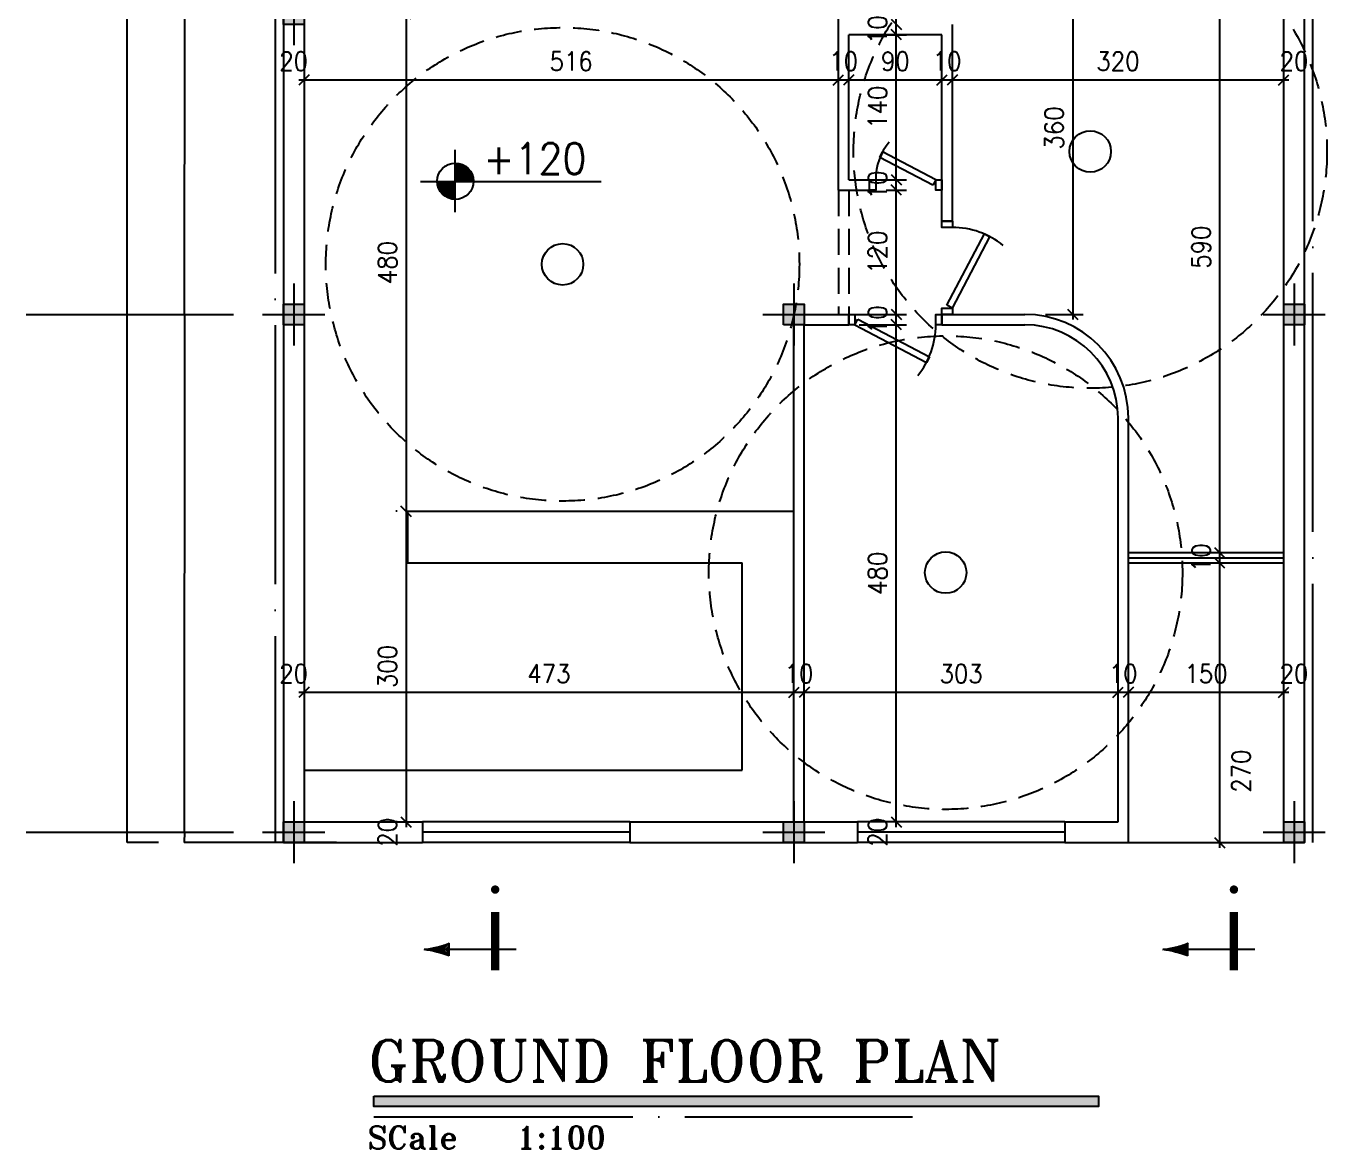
# Model space of a CAD drawing. Header units: millimetres. Extents: x 0 to 12169, y 6 to 10142.
# Drawn here: x 2291 to 3547, y 3575 to 4659 of the extents above; entities that cross this region are included whole.
import ezdxf

# ---------------------------------------------------------------- set-up
doc = ezdxf.new("R2010")
doc.units = ezdxf.units.MM
doc.header["$LTSCALE"] = 50
doc.header["$MEASUREMENT"] = 0
doc.linetypes.add('AXIS', pattern=[6, 5, -0.5, 0, -0.5])
doc.linetypes.add('DASHED', pattern=[0.75, 0.5, -0.25])
for name, color, linetype in [('1', 8, 'AXIS'), ('10', 10, 'Continuous'), ('2', 4, 'Continuous'), ('3', 3, 'Continuous'), ('4', 136, 'Continuous'), ('5', 5, 'Continuous'), ('DIM', 8, 'Continuous'), ('DOR', 3, 'Continuous'), ('ETC', 2, 'Continuous'), ('HACH', 140, 'Continuous'), ('TXT', 2, 'Continuous'), ('TXT-1', 2, 'Continuous')]:
    doc.layers.add(name, color=color, linetype=linetype)
doc.styles.add('ROMANS', font='ROMANS.shx', dxfattribs={"width": 0.9})
doc.styles.add('ROMANT', font='romant', dxfattribs={"height": 20})
doc.styles.get("Standard").update_dxf_attribs({"font": 'arial.ttf'})
doc.dimstyles.new('dim1.100', dxfattribs={"dimscale": 100, "dimtxt": 0.18, "dimasz": 0.1, "dimexe": 0.1, "dimexo": 0.1, "dimgap": 0.09, "dimtad": 1, "dimzin": 12, "dimdsep": 46, "dimtxsty": 'ROMANS', "dimblk1": 'OBLIQUE', "dimblk2": 'OBLIQUE', "dimsah": 1, "dimcen": 0.1, "dimdle": 0.05, "dimclrd": 256, "dimclre": 12, "dimclrt": 4, "dimadec": 0, "dimazin": 0, "dimtfac": 1, "dimtix": 1, "dimtofl": 0, "dimtmove": 0, "dimatfit": 0, "dimldrblk": 'OBLIQUE', "dimfxl": 1, "dimtolj": 1, "dimtzin": 0, "dimarcsym": 0})
doc.dimstyles.get("Standard").update_dxf_attribs({"dimtxt": 0.18, "dimasz": 0.18, "dimexe": 0.18, "dimexo": 0.0625, "dimgap": 0.09, "dimtad": 0, "dimtih": 1, "dimtoh": 1, "dimdec": 4, "dimzin": 0, "dimdsep": 46, "dimtxsty": 'Standard', "dimcen": 0.09, "dimadec": 0, "dimazin": 0, "dimtfac": 1, "dimtdec": 4, "dimtofl": 0, "dimtmove": 0, "dimatfit": 3, "dimfxl": 1, "dimtolj": 1, "dimtzin": 0, "dimarcsym": 0})

# ---------------------------------------------------------------- blocks, each defined once
blk = doc.blocks.new('*D230')
at = {"layer": 'DEFPOINTS', "color": 0, "transparency": 16777216}
for p in [(2432.4, 4670.9), (2432.4, 4380.9), (2444, 4380.9)]:
    blk.add_point(p, dxfattribs=at)
at = {"layer": 'DIM', "color": 0, "lineweight": -2, "transparency": 16777216}
for p, q in [((2432.5, 4670.9), (2444.2, 4670.9)), ((2444, 4670.7), (2444, 4526.1)), ((2444, 4381.1), (2444, 4525.7)), ((2432.5, 4380.9), (2444.2, 4380.9))]:
    blk.add_line(p, q, dxfattribs=at)
at = {"layer": 'DIM', "color": 0, "transparency": 16777216}
for points in [[(2444, 4670.7), (2444, 4670.7), (2444, 4670.9)], [(2444, 4381.1), (2444, 4381.1), (2444, 4380.9)]]:
    blk.add_solid(points, dxfattribs=at)
at = {"layer": 'DIM', "color": 0, "transparency": 16777216, "insert": (2444, 4525.9), "char_height": 0.18, "attachment_point": 5}
blk.add_mtext('\\A1;290.0000', dxfattribs=at)
blk = doc.blocks.new('*D231')
at = {"layer": 'DEFPOINTS', "color": 0, "transparency": 16777216}
for p in [(2388.8, 5870.9), (2419, 5870.9), (2419, 3870.9)]:
    blk.add_point(p, dxfattribs=at)
at = {"layer": 'DIM', "color": 0, "lineweight": -2, "transparency": 16777216}
for p, q in [((2419, 5870.9), (2388.6, 5870.9)), ((2388.8, 5870.7), (2388.8, 4988.9)), ((2388.8, 3871.1), (2388.8, 4988.6)), ((2419, 3870.9), (2388.6, 3870.9))]:
    blk.add_line(p, q, dxfattribs=at)
at = {"layer": 'DIM', "color": 0, "transparency": 16777216}
for points in [[(2388.7, 5870.7), (2388.8, 5870.7), (2388.8, 5870.9)], [(2388.7, 3871.1), (2388.8, 3871.1), (2388.8, 3870.9)]]:
    blk.add_solid(points, dxfattribs=at)
at = {"layer": 'DIM', "color": 0, "transparency": 16777216, "insert": (2388.8, 4988.8), "char_height": 0.18, "attachment_point": 5}
blk.add_mtext('\\A1;2000.0000', dxfattribs=at)
blk = doc.blocks.new('st')
at = {"layer": '2'}
h = blk.add_hatch(color=256, dxfattribs=at)
h.paths.add_polyline_path([(0, 10), (0, 0), (10, 0), (10, 10)])
h.paths.add_polyline_path([(-10, 10), (-10, 0), (0, 0), (0, 10)])
h.paths.add_polyline_path([(-10, 0), (-10, -10), (0, -10), (0, 0)])
h.paths.add_polyline_path([(0, 0), (0, -10), (10, -10), (10, 0)])
at = {"layer": '10'}
for p, q in [((0, 30), (0, -30)), ((-30, 0), (30, 0))]:
    blk.add_line(p, q, dxfattribs=at)
at = {"layer": '4'}
blk.add_lwpolyline([(-10, -10), (-10, 10), (10, 10), (10, -10)], close=True, dxfattribs=at)
blk = doc.blocks.new('*D232')
at = {"layer": 'DEFPOINTS', "color": 0, "transparency": 16777216}
for p in [(2432.4, 3880.9), (2444, 3870.9), (2590.8, 3870.9)]:
    blk.add_point(p, dxfattribs=at)
at = {"layer": 'DIM', "color": 0, "lineweight": -2, "transparency": 16777216}
for p, q in [((2432.5, 3880.9), (2444.2, 3880.9)), ((2590.7, 3870.9), (2443.8, 3870.9)), ((2444, 3880.7), (2444, 3876.1)), ((2444, 3871.1), (2444, 3875.7))]:
    blk.add_line(p, q, dxfattribs=at)
at = {"layer": 'DIM', "color": 0, "transparency": 16777216}
for points in [[(2444, 3880.7), (2444, 3880.7), (2444, 3880.9)], [(2444, 3871.1), (2444, 3871.1), (2444, 3870.9)]]:
    blk.add_solid(points, dxfattribs=at)
at = {"layer": 'DIM', "color": 0, "transparency": 16777216, "insert": (2444, 3875.9), "char_height": 0.18, "attachment_point": 5}
blk.add_mtext('\\A1;10.0000', dxfattribs=at)
blk = doc.blocks.new('*D233')
at = {"layer": 'DEFPOINTS', "color": 0, "transparency": 16777216}
for p in [(2432.4, 4380.9), (2432.4, 3880.9), (2444, 3880.9)]:
    blk.add_point(p, dxfattribs=at)
at = {"layer": 'DIM', "color": 0, "lineweight": -2, "transparency": 16777216}
for p, q in [((2432.5, 4380.9), (2444.2, 4380.9)), ((2444, 4380.7), (2444, 4131.1)), ((2444, 3881.1), (2444, 4130.7)), ((2432.5, 3880.9), (2444.2, 3880.9))]:
    blk.add_line(p, q, dxfattribs=at)
at = {"layer": 'DIM', "color": 0, "transparency": 16777216}
for points in [[(2444, 4380.7), (2444, 4380.7), (2444, 4380.9)], [(2444, 3881.1), (2444, 3881.1), (2444, 3880.9)]]:
    blk.add_solid(points, dxfattribs=at)
at = {"layer": 'DIM', "color": 0, "transparency": 16777216, "insert": (2444, 4130.9), "char_height": 0.18, "attachment_point": 5}
blk.add_mtext('\\A1;500.0000', dxfattribs=at)
blk = doc.blocks.new('D90')
at = {"layer": 'DOR'}
for p, q in [((-77.8, 41), (-75, 46.3)), ((-8.8, 4.7), (-77.8, 41)), ((-6, 10), (-75, 46.3)), ((-6, 10), (-8.8, 4.7))]:
    blk.add_line(p, q, dxfattribs=at)
for points in [[(-90, 10), (-84, 10), (-84, 0), (-90, 0)], [(-6, 10), (0, 10), (0, 0), (-6, 0)]]:
    blk.add_lwpolyline(points, close=True, dxfattribs=at)
at = {"layer": 'DOR', "color": 44}
blk.add_arc((-6, 10), 78, 141.0374, 180, dxfattribs=at)
blk = doc.blocks.new('D70')
at = {"layer": 'DOR'}
for p, q in [((-59.9, 31.5), (-57.3, 37)), ((-8.8, 4.7), (-59.9, 31.5)), ((-6, 10), (-57.3, 37)), ((-6, 10), (-8.8, 4.7))]:
    blk.add_line(p, q, dxfattribs=at)
for points in [[(-70, 10), (-64, 10), (-64, 0), (-70, 0)], [(-6, 10), (0, 10), (0, 0), (-6, 0)]]:
    blk.add_lwpolyline(points, close=True, dxfattribs=at)
blk.add_arc((-6, 10), 58, 141.0374, 180, dxfattribs=at)
blk = doc.blocks.new('_OBLIQUE')
at = {"color": 0, "linetype": 'ByBlock'}
blk.add_line((-0.5, -0.5), (0.5, 0.5), dxfattribs=at)
blk = doc.blocks.new('*D115')
at = {"layer": 'DEFPOINTS', "color": 0, "transparency": 16777216}
for p in [(3301.8, 4740.9), (3265.5, 4380.9), (3301.8, 4380.9)]:
    blk.add_point(p, dxfattribs=at)
at = {"layer": 'DIM', "lineweight": -2, "transparency": 16777216}
blk.add_line((3301.8, 4745.9), (3301.8, 4375.9), dxfattribs=at)
at = {"layer": 'DIM', "color": 12, "lineweight": -2, "transparency": 16777216}
blk.add_line((3275.5, 4380.9), (3311.8, 4380.9), dxfattribs=at)
at = {"layer": 'DIM', "lineweight": -2, "transparency": 16777216, "xscale": 10, "yscale": 10, "zscale": 10}
for p, rotation in [((3301.8, 4740.9), 90), ((3301.8, 4380.9), 270)]:
    blk.add_blockref('_OBLIQUE', p, dxfattribs=dict(at, rotation=rotation))
at = {"layer": 'DIM', "color": 4, "transparency": 16777216, "insert": (3283.8, 4560.9), "char_height": 18, "attachment_point": 5, "rotation": 90, "style": 'ROMANS'}
blk.add_mtext('\\A1;360', dxfattribs=at)
blk = doc.blocks.new('*D116')
at = {"layer": 'DEFPOINTS', "color": 0, "transparency": 16777216}
for p in [(3443.8, 4140.9), (3443.8, 4140.9), (3443.8, 3870.9)]:
    blk.add_point(p, dxfattribs=at)
at = {"layer": 'DIM', "lineweight": -2, "transparency": 16777216}
blk.add_line((3443.8, 3865.9), (3443.8, 4145.9), dxfattribs=at)
at = {"layer": 'DIM', "lineweight": -2, "transparency": 16777216, "xscale": 10, "yscale": 10, "zscale": 10}
for p, rotation in [((3443.8, 4140.9), 90), ((3443.8, 3870.9), 270)]:
    blk.add_blockref('_OBLIQUE', p, dxfattribs=dict(at, rotation=rotation))
at = {"layer": 'DIM', "color": 4, "transparency": 16777216, "insert": (3464.5, 3939.9), "char_height": 18, "attachment_point": 5, "rotation": 90, "style": 'ROMANS'}
blk.add_mtext('\\A1;270', dxfattribs=at)
blk = doc.blocks.new('*D117')
at = {"layer": 'DEFPOINTS', "color": 0, "transparency": 16777216}
for p in [(3443.8, 4150.9), (3443.8, 4150.9), (3443.8, 4140.9)]:
    blk.add_point(p, dxfattribs=at)
at = {"layer": 'DIM', "color": 4, "transparency": 16777216, "insert": (3425.8, 4145.9), "char_height": 18, "attachment_point": 5, "rotation": 90, "style": 'ROMANS'}
blk.add_mtext('\\A1;10', dxfattribs=at)
blk = doc.blocks.new('*D118')
at = {"layer": 'DEFPOINTS', "color": 0, "transparency": 16777216}
for p in [(3443.8, 4740.9), (3443.8, 4740.9), (3443.8, 4150.9)]:
    blk.add_point(p, dxfattribs=at)
at = {"layer": 'DIM', "lineweight": -2, "transparency": 16777216}
blk.add_line((3443.8, 4145.9), (3443.8, 4745.9), dxfattribs=at)
at = {"layer": 'DIM', "lineweight": -2, "transparency": 16777216, "xscale": 10, "yscale": 10, "zscale": 10}
for p, rotation in [((3443.8, 4740.9), 90), ((3443.8, 4150.9), 270)]:
    blk.add_blockref('_OBLIQUE', p, dxfattribs=dict(at, rotation=rotation))
at = {"layer": 'DIM', "color": 4, "transparency": 16777216, "insert": (3425.8, 4445.9), "char_height": 18, "attachment_point": 5, "rotation": 90, "style": 'ROMANS'}
blk.add_mtext('\\A1;590', dxfattribs=at)
blk = doc.blocks.new('*D126')
at = {"layer": 'DEFPOINTS', "color": 0, "transparency": 16777216}
for p in [(2539.5, 4016), (2559.5, 4016), (2559.5, 4016)]:
    blk.add_point(p, dxfattribs=at)
at = {"layer": 'DIM', "color": 4, "transparency": 16777216, "insert": (2549.5, 4034), "char_height": 18, "attachment_point": 5, "style": 'ROMANS'}
blk.add_mtext('\\A1;20', dxfattribs=at)
blk = doc.blocks.new('*D127')
at = {"layer": 'DEFPOINTS', "color": 0, "transparency": 16777216}
for p in [(2559.5, 4016), (3032.5, 4016), (3032.5, 4016)]:
    blk.add_point(p, dxfattribs=at)
at = {"layer": 'DIM', "lineweight": -2, "transparency": 16777216}
blk.add_line((2554.5, 4016), (3037.5, 4016), dxfattribs=at)
at = {"layer": 'DIM', "lineweight": -2, "transparency": 16777216, "xscale": 10, "yscale": 10, "zscale": 10, "rotation": 180}
blk.add_blockref('_OBLIQUE', (2559.5, 4016), dxfattribs=at)
at = {"layer": 'DIM', "lineweight": -2, "transparency": 16777216, "xscale": 10, "yscale": 10, "zscale": 10}
blk.add_blockref('_OBLIQUE', (3032.5, 4016), dxfattribs=at)
at = {"layer": 'DIM', "color": 4, "transparency": 16777216, "insert": (2796, 4034), "char_height": 18, "attachment_point": 5, "style": 'ROMANS'}
blk.add_mtext('\\A1;473', dxfattribs=at)
blk = doc.blocks.new('*D128')
at = {"layer": 'DEFPOINTS', "color": 0, "transparency": 16777216}
for p in [(3032.5, 4016), (3042.5, 4016), (3042.5, 4016)]:
    blk.add_point(p, dxfattribs=at)
at = {"layer": 'DIM', "color": 4, "transparency": 16777216, "insert": (3037.5, 4034), "char_height": 18, "attachment_point": 5, "style": 'ROMANS'}
blk.add_mtext('\\A1;10', dxfattribs=at)
blk = doc.blocks.new('*D129')
at = {"layer": 'DEFPOINTS', "color": 0, "transparency": 16777216}
for p in [(3042.5, 4016), (3345.5, 4016), (3345.5, 4016)]:
    blk.add_point(p, dxfattribs=at)
at = {"layer": 'DIM', "lineweight": -2, "transparency": 16777216}
blk.add_line((3037.5, 4016), (3350.5, 4016), dxfattribs=at)
at = {"layer": 'DIM', "lineweight": -2, "transparency": 16777216, "xscale": 10, "yscale": 10, "zscale": 10, "rotation": 180}
blk.add_blockref('_OBLIQUE', (3042.5, 4016), dxfattribs=at)
at = {"layer": 'DIM', "lineweight": -2, "transparency": 16777216, "xscale": 10, "yscale": 10, "zscale": 10}
blk.add_blockref('_OBLIQUE', (3345.5, 4016), dxfattribs=at)
at = {"layer": 'DIM', "color": 4, "transparency": 16777216, "insert": (3194, 4034), "char_height": 18, "attachment_point": 5, "style": 'ROMANS'}
blk.add_mtext('\\A1;303', dxfattribs=at)
blk = doc.blocks.new('*D130')
at = {"layer": 'DEFPOINTS', "color": 0, "transparency": 16777216}
for p in [(3345.5, 4016), (3355.5, 4016), (3355.5, 4016)]:
    blk.add_point(p, dxfattribs=at)
at = {"layer": 'DIM', "color": 4, "transparency": 16777216, "insert": (3350.5, 4034), "char_height": 18, "attachment_point": 5, "style": 'ROMANS'}
blk.add_mtext('\\A1;10', dxfattribs=at)
blk = doc.blocks.new('*D131')
at = {"layer": 'DEFPOINTS', "color": 0, "transparency": 16777216}
for p in [(3355.5, 4016), (3505.5, 4016), (3505.5, 4016)]:
    blk.add_point(p, dxfattribs=at)
at = {"layer": 'DIM', "lineweight": -2, "transparency": 16777216}
blk.add_line((3350.5, 4016), (3510.5, 4016), dxfattribs=at)
at = {"layer": 'DIM', "lineweight": -2, "transparency": 16777216, "xscale": 10, "yscale": 10, "zscale": 10, "rotation": 180}
blk.add_blockref('_OBLIQUE', (3355.5, 4016), dxfattribs=at)
at = {"layer": 'DIM', "lineweight": -2, "transparency": 16777216, "xscale": 10, "yscale": 10, "zscale": 10}
blk.add_blockref('_OBLIQUE', (3505.5, 4016), dxfattribs=at)
at = {"layer": 'DIM', "color": 4, "transparency": 16777216, "insert": (3430.5, 4034), "char_height": 18, "attachment_point": 5, "style": 'ROMANS'}
blk.add_mtext('\\A1;150', dxfattribs=at)
blk = doc.blocks.new('*D132')
at = {"layer": 'DEFPOINTS', "color": 0, "transparency": 16777216}
for p in [(3505.5, 4016), (3525.5, 4016), (3525.5, 4016)]:
    blk.add_point(p, dxfattribs=at)
at = {"layer": 'DIM', "color": 4, "transparency": 16777216, "insert": (3515.5, 4034), "char_height": 18, "attachment_point": 5, "style": 'ROMANS'}
blk.add_mtext('\\A1;20', dxfattribs=at)
blk = doc.blocks.new('*D133')
at = {"layer": 'DEFPOINTS', "color": 0, "transparency": 16777216}
for p in [(2539.5, 4607.3), (2559.5, 4607.3), (2559.5, 4607.3)]:
    blk.add_point(p, dxfattribs=at)
at = {"layer": 'DIM', "color": 4, "transparency": 16777216, "insert": (2549.5, 4625.3), "char_height": 18, "attachment_point": 5, "style": 'ROMANS'}
blk.add_mtext('\\A1;20', dxfattribs=at)
blk = doc.blocks.new('*D134')
at = {"layer": 'DEFPOINTS', "color": 0, "transparency": 16777216}
for p in [(2559.5, 4607.3), (3075.5, 4607.3), (3075.5, 4607.3)]:
    blk.add_point(p, dxfattribs=at)
at = {"layer": 'DIM', "lineweight": -2, "transparency": 16777216}
blk.add_line((2554.5, 4607.3), (3080.5, 4607.3), dxfattribs=at)
at = {"layer": 'DIM', "lineweight": -2, "transparency": 16777216, "xscale": 10, "yscale": 10, "zscale": 10, "rotation": 180}
blk.add_blockref('_OBLIQUE', (2559.5, 4607.3), dxfattribs=at)
at = {"layer": 'DIM', "lineweight": -2, "transparency": 16777216, "xscale": 10, "yscale": 10, "zscale": 10}
blk.add_blockref('_OBLIQUE', (3075.5, 4607.3), dxfattribs=at)
at = {"layer": 'DIM', "color": 4, "transparency": 16777216, "insert": (2817.5, 4625.3), "char_height": 18, "attachment_point": 5, "style": 'ROMANS'}
blk.add_mtext('\\A1;516', dxfattribs=at)
blk = doc.blocks.new('*D135')
at = {"layer": 'DEFPOINTS', "color": 0, "transparency": 16777216}
for p in [(3075.5, 4607.3), (3085.5, 4607.3), (3085.5, 4607.3)]:
    blk.add_point(p, dxfattribs=at)
at = {"layer": 'DIM', "color": 4, "transparency": 16777216, "insert": (3080.5, 4625.3), "char_height": 18, "attachment_point": 5, "style": 'ROMANS'}
blk.add_mtext('\\A1;10', dxfattribs=at)
blk = doc.blocks.new('*D136')
at = {"layer": 'DEFPOINTS', "color": 0, "transparency": 16777216}
for p in [(3085.5, 4607.3), (3175.5, 4607.3), (3175.5, 4607.3)]:
    blk.add_point(p, dxfattribs=at)
at = {"layer": 'DIM', "lineweight": -2, "transparency": 16777216}
blk.add_line((3080.5, 4607.3), (3180.5, 4607.3), dxfattribs=at)
at = {"layer": 'DIM', "lineweight": -2, "transparency": 16777216, "xscale": 10, "yscale": 10, "zscale": 10, "rotation": 180}
blk.add_blockref('_OBLIQUE', (3085.5, 4607.3), dxfattribs=at)
at = {"layer": 'DIM', "lineweight": -2, "transparency": 16777216, "xscale": 10, "yscale": 10, "zscale": 10}
blk.add_blockref('_OBLIQUE', (3175.5, 4607.3), dxfattribs=at)
at = {"layer": 'DIM', "color": 4, "transparency": 16777216, "insert": (3130.5, 4625.3), "char_height": 18, "attachment_point": 5, "style": 'ROMANS'}
blk.add_mtext('\\A1;90', dxfattribs=at)
blk = doc.blocks.new('*D137')
at = {"layer": 'DEFPOINTS', "color": 0, "transparency": 16777216}
for p in [(3175.5, 4607.3), (3185.5, 4607.3), (3185.5, 4607.3)]:
    blk.add_point(p, dxfattribs=at)
at = {"layer": 'DIM', "color": 4, "transparency": 16777216, "insert": (3180.5, 4625.3), "char_height": 18, "attachment_point": 5, "style": 'ROMANS'}
blk.add_mtext('\\A1;10', dxfattribs=at)
blk = doc.blocks.new('*D138')
at = {"layer": 'DEFPOINTS', "color": 0, "transparency": 16777216}
for p in [(3185.5, 4607.3), (3505.5, 4607.3), (3505.5, 4607.3)]:
    blk.add_point(p, dxfattribs=at)
at = {"layer": 'DIM', "lineweight": -2, "transparency": 16777216}
blk.add_line((3180.5, 4607.3), (3510.5, 4607.3), dxfattribs=at)
at = {"layer": 'DIM', "lineweight": -2, "transparency": 16777216, "xscale": 10, "yscale": 10, "zscale": 10, "rotation": 180}
blk.add_blockref('_OBLIQUE', (3185.5, 4607.3), dxfattribs=at)
at = {"layer": 'DIM', "lineweight": -2, "transparency": 16777216, "xscale": 10, "yscale": 10, "zscale": 10}
blk.add_blockref('_OBLIQUE', (3505.5, 4607.3), dxfattribs=at)
at = {"layer": 'DIM', "color": 4, "transparency": 16777216, "insert": (3345.5, 4625.3), "char_height": 18, "attachment_point": 5, "style": 'ROMANS'}
blk.add_mtext('\\A1;320', dxfattribs=at)
blk = doc.blocks.new('*D139')
at = {"layer": 'DEFPOINTS', "color": 0, "transparency": 16777216}
for p in [(3505.5, 4607.3), (3525.5, 4607.3), (3525.5, 4607.3)]:
    blk.add_point(p, dxfattribs=at)
at = {"layer": 'DIM', "color": 4, "transparency": 16777216, "insert": (3515.5, 4625.3), "char_height": 18, "attachment_point": 5, "style": 'ROMANS'}
blk.add_mtext('\\A1;20', dxfattribs=at)
blk = doc.blocks.new('*D163')
at = {"layer": 'DEFPOINTS', "color": 0, "transparency": 16777216}
for p in [(2659.5, 4670.9), (2658.1, 4190.9), (2659.5, 4190.9)]:
    blk.add_point(p, dxfattribs=at)
at = {"layer": 'DIM', "lineweight": -2, "transparency": 16777216}
blk.add_line((2658.1, 4675.9), (2658.1, 4185.9), dxfattribs=at)
at = {"layer": 'DIM', "color": 12, "lineweight": -2, "transparency": 16777216}
for p, q in [((2649.5, 4670.9), (2648.1, 4670.9)), ((2649.5, 4190.9), (2648.1, 4190.9))]:
    blk.add_line(p, q, dxfattribs=at)
at = {"layer": 'DIM', "lineweight": -2, "transparency": 16777216, "xscale": 10, "yscale": 10, "zscale": 10}
for p, rotation in [((2658.1, 4670.9), 90), ((2658.1, 4190.9), 270)]:
    blk.add_blockref('_OBLIQUE', p, dxfattribs=dict(at, rotation=rotation))
at = {"layer": 'DIM', "color": 4, "transparency": 16777216, "insert": (2640.1, 4430.9), "char_height": 18, "attachment_point": 5, "rotation": 90, "style": 'ROMANS'}
blk.add_mtext('\\A1;480', dxfattribs=at)
blk = doc.blocks.new('*D164')
at = {"layer": 'DEFPOINTS', "color": 0, "transparency": 16777216}
for p in [(2659.5, 4190.9), (2658.1, 3890.9), (2659.5, 3890.9)]:
    blk.add_point(p, dxfattribs=at)
at = {"layer": 'DIM', "color": 12, "lineweight": -2, "transparency": 16777216}
for p, q in [((2649.5, 4190.9), (2648.1, 4190.9)), ((2649.5, 3890.9), (2648.1, 3890.9))]:
    blk.add_line(p, q, dxfattribs=at)
at = {"layer": 'DIM', "lineweight": -2, "transparency": 16777216}
blk.add_line((2658.1, 4195.9), (2658.1, 3885.9), dxfattribs=at)
at = {"layer": 'DIM', "lineweight": -2, "transparency": 16777216, "xscale": 10, "yscale": 10, "zscale": 10}
for p, rotation in [((2658.1, 4190.9), 90), ((2658.1, 3890.9), 270)]:
    blk.add_blockref('_OBLIQUE', p, dxfattribs=dict(at, rotation=rotation))
at = {"layer": 'DIM', "color": 4, "transparency": 16777216, "insert": (2640.1, 4040.9), "char_height": 18, "attachment_point": 5, "rotation": 90, "style": 'ROMANS'}
blk.add_mtext('\\A1;300', dxfattribs=at)
blk = doc.blocks.new('*D165')
at = {"layer": 'DEFPOINTS', "color": 0, "transparency": 16777216}
for p in [(2659.5, 3890.9), (2658.1, 3870.9), (2659.5, 3870.9)]:
    blk.add_point(p, dxfattribs=at)
at = {"layer": 'DIM', "color": 12, "lineweight": -2, "transparency": 16777216}
for p, q in [((2649.5, 3890.9), (2648.1, 3890.9)), ((2649.5, 3870.9), (2648.1, 3870.9))]:
    blk.add_line(p, q, dxfattribs=at)
at = {"layer": 'DIM', "color": 4, "transparency": 16777216, "insert": (2640.1, 3880.9), "char_height": 18, "attachment_point": 5, "rotation": 90, "style": 'ROMANS'}
blk.add_mtext('\\A1;20', dxfattribs=at)
blk = doc.blocks.new('*D166')
at = {"layer": 'DEFPOINTS', "color": 0, "transparency": 16777216}
for p in [(3131.4, 3890.9), (3131.4, 3890.9), (3131.4, 3870.9)]:
    blk.add_point(p, dxfattribs=at)
at = {"layer": 'DIM', "color": 4, "transparency": 16777216, "insert": (3113.4, 3880.9), "char_height": 18, "attachment_point": 5, "rotation": 90, "style": 'ROMANS'}
blk.add_mtext('\\A1;20', dxfattribs=at)
blk = doc.blocks.new('*D167')
at = {"layer": 'DEFPOINTS', "color": 0, "transparency": 16777216}
for p in [(3085.5, 4370.9), (3131.4, 4370.9), (3131.4, 3890.9)]:
    blk.add_point(p, dxfattribs=at)
at = {"layer": 'DIM', "lineweight": -2, "transparency": 16777216}
blk.add_line((3131.4, 3885.9), (3131.4, 4375.9), dxfattribs=at)
at = {"layer": 'DIM', "color": 12, "lineweight": -2, "transparency": 16777216}
blk.add_line((3095.5, 4370.9), (3141.4, 4370.9), dxfattribs=at)
at = {"layer": 'DIM', "lineweight": -2, "transparency": 16777216, "xscale": 10, "yscale": 10, "zscale": 10}
for p, rotation in [((3131.4, 4370.9), 90), ((3131.4, 3890.9), 270)]:
    blk.add_blockref('_OBLIQUE', p, dxfattribs=dict(at, rotation=rotation))
at = {"layer": 'DIM', "color": 4, "transparency": 16777216, "insert": (3113.4, 4130.9), "char_height": 18, "attachment_point": 5, "rotation": 90, "style": 'ROMANS'}
blk.add_mtext('\\A1;480', dxfattribs=at)
blk = doc.blocks.new('*D168')
at = {"layer": 'DEFPOINTS', "color": 0, "transparency": 16777216}
for p in [(3075.5, 4380.9), (3131.4, 4380.9), (3085.5, 4370.9)]:
    blk.add_point(p, dxfattribs=at)
at = {"layer": 'DIM', "color": 12, "lineweight": -2, "transparency": 16777216}
for p, q in [((3085.5, 4380.9), (3141.4, 4380.9)), ((3095.5, 4370.9), (3141.4, 4370.9))]:
    blk.add_line(p, q, dxfattribs=at)
at = {"layer": 'DIM', "color": 4, "transparency": 16777216, "insert": (3113.4, 4375.9), "char_height": 18, "attachment_point": 5, "rotation": 90, "style": 'ROMANS'}
blk.add_mtext('\\A1;10', dxfattribs=at)
blk = doc.blocks.new('*D169')
at = {"layer": 'DEFPOINTS', "color": 0, "transparency": 16777216}
for p in [(3111.5, 4500.9), (3131.4, 4500.9), (3075.5, 4380.9)]:
    blk.add_point(p, dxfattribs=at)
at = {"layer": 'DIM', "color": 12, "lineweight": -2, "transparency": 16777216}
for p, q in [((3121.5, 4500.9), (3141.4, 4500.9)), ((3085.5, 4380.9), (3141.4, 4380.9))]:
    blk.add_line(p, q, dxfattribs=at)
at = {"layer": 'DIM', "lineweight": -2, "transparency": 16777216}
blk.add_line((3131.4, 4375.9), (3131.4, 4505.9), dxfattribs=at)
at = {"layer": 'DIM', "lineweight": -2, "transparency": 16777216, "xscale": 10, "yscale": 10, "zscale": 10}
for p, rotation in [((3131.4, 4500.9), 90), ((3131.4, 4380.9), 270)]:
    blk.add_blockref('_OBLIQUE', p, dxfattribs=dict(at, rotation=rotation))
at = {"layer": 'DIM', "color": 4, "transparency": 16777216, "insert": (3113.4, 4440.9), "char_height": 18, "attachment_point": 5, "rotation": 90, "style": 'ROMANS'}
blk.add_mtext('\\A1;120', dxfattribs=at)
blk = doc.blocks.new('*D170')
at = {"layer": 'DEFPOINTS', "color": 0, "transparency": 16777216}
for p in [(3095.5, 4510.9), (3131.4, 4510.9), (3111.5, 4500.9)]:
    blk.add_point(p, dxfattribs=at)
at = {"layer": 'DIM', "color": 12, "lineweight": -2, "transparency": 16777216}
for p, q in [((3105.5, 4510.9), (3141.4, 4510.9)), ((3121.5, 4500.9), (3141.4, 4500.9))]:
    blk.add_line(p, q, dxfattribs=at)
at = {"layer": 'DIM', "color": 4, "transparency": 16777216, "insert": (3113.4, 4505.9), "char_height": 18, "attachment_point": 5, "rotation": 90, "style": 'ROMANS'}
blk.add_mtext('\\A1;10', dxfattribs=at)
blk = doc.blocks.new('*D171')
at = {"layer": 'DEFPOINTS', "color": 0, "transparency": 16777216}
for p in [(3095.5, 4650.9), (3131.4, 4650.9), (3095.5, 4510.9)]:
    blk.add_point(p, dxfattribs=at)
at = {"layer": 'DIM', "color": 12, "lineweight": -2, "transparency": 16777216}
for p, q in [((3105.5, 4650.9), (3141.4, 4650.9)), ((3105.5, 4510.9), (3141.4, 4510.9))]:
    blk.add_line(p, q, dxfattribs=at)
at = {"layer": 'DIM', "lineweight": -2, "transparency": 16777216}
blk.add_line((3131.4, 4505.9), (3131.4, 4655.9), dxfattribs=at)
at = {"layer": 'DIM', "lineweight": -2, "transparency": 16777216, "xscale": 10, "yscale": 10, "zscale": 10}
for p, rotation in [((3131.4, 4650.9), 90), ((3131.4, 4510.9), 270)]:
    blk.add_blockref('_OBLIQUE', p, dxfattribs=dict(at, rotation=rotation))
at = {"layer": 'DIM', "color": 4, "transparency": 16777216, "insert": (3113.4, 4580.9), "char_height": 18, "attachment_point": 5, "rotation": 90, "style": 'ROMANS'}
blk.add_mtext('\\A1;140', dxfattribs=at)
blk = doc.blocks.new('*D172')
at = {"layer": 'DEFPOINTS', "color": 0, "transparency": 16777216}
for p in [(3131.4, 4660.9), (3131.4, 4660.9), (3095.5, 4650.9)]:
    blk.add_point(p, dxfattribs=at)
at = {"layer": 'DIM', "color": 12, "lineweight": -2, "transparency": 16777216}
blk.add_line((3105.5, 4650.9), (3141.4, 4650.9), dxfattribs=at)
at = {"layer": 'DIM', "color": 4, "transparency": 16777216, "insert": (3113.4, 4655.9), "char_height": 18, "attachment_point": 5, "rotation": 90, "style": 'ROMANS'}
blk.add_mtext('\\A1;10', dxfattribs=at)
blk = doc.blocks.new('*D173')
at = {"layer": 'DEFPOINTS', "color": 0, "transparency": 16777216}
for p in [(3131.4, 4740.9), (3131.4, 4740.9), (3131.4, 4660.9)]:
    blk.add_point(p, dxfattribs=at)
at = {"layer": 'DIM', "lineweight": -2, "transparency": 16777216}
blk.add_line((3131.4, 4655.9), (3131.4, 4745.9), dxfattribs=at)
at = {"layer": 'DIM', "lineweight": -2, "transparency": 16777216, "xscale": 10, "yscale": 10, "zscale": 10}
for p, rotation in [((3131.4, 4740.9), 90), ((3131.4, 4660.9), 270)]:
    blk.add_blockref('_OBLIQUE', p, dxfattribs=dict(at, rotation=rotation))
at = {"layer": 'DIM', "color": 4, "transparency": 16777216, "insert": (3113.4, 4700.9), "char_height": 18, "attachment_point": 5, "rotation": 90, "style": 'ROMANS'}
blk.add_mtext('\\A1;80', dxfattribs=at)
blk = doc.blocks.new('*X9')
at = {"color": 0}
for p, q in [((-30826.682, -13257.639), (-30826.653, -13257.61)), ((-30826.678, -13257.62), (-30826.653, -13257.595)), ((-30826.674, -13257.601), (-30826.653, -13257.581)), ((-30826.729, -13257.784), (-30826.653, -13257.709)), ((-30826.72, -13257.761), (-30826.653, -13257.694)), ((-30826.712, -13257.739), (-30826.653, -13257.68)), ((-30826.705, -13257.718), (-30826.653, -13257.666)), ((-30826.699, -13257.697), (-30826.653, -13257.652)), ((-30826.699, -13257.783), (-30826.653, -13257.737)), ((-30826.693, -13257.677), (-30826.653, -13257.638)), ((-30826.687, -13257.658), (-30826.653, -13257.624)), ((-30826.685, -13257.783), (-30826.653, -13257.751))]:
    blk.add_line(p, q, dxfattribs=at)
blk = doc.blocks.new('SECL')
at = {"layer": 'ETC', "color": 6}
blk.add_line((20.2, -36.3), (-68.7, -36.3), dxfattribs=at)
at = {"layer": 'ETC'}
blk.add_line((-44.4, -42.4), (-44.4, -30.3), dxfattribs=at)
at = {"layer": 'ETC', "const_width": 4.04}
blk.add_lwpolyline([(0, 19.6, 1), (0, 23.6, 1)], format="xyb", close=True, dxfattribs=at)
at = {"layer": 'ETC', "const_width": 8.08}
blk.add_lwpolyline([(0, 0), (0, -56.5)], dxfattribs=at)
at = {"layer": 'ETC'}
for centre, start, end in [((-80.6, 62.8), 276.8503, 291.2221), ((-80.6, -135.5), 68.7779, 83.1497)]:
    blk.add_arc(centre, 99.8, start, end, dxfattribs=at)
at = {"layer": 'ETC', "yscale": 80.77655129844682, "zscale": 80.77655129844682, "rotation": 89.99999999999727}
for p, xscale in [((-1070962.4, -2490107.1), -80.77655129844682), ((-1070962.4, 2490034.4), 80.77655129844682)]:
    blk.add_blockref('*X9', p, dxfattribs=dict(at, xscale=xscale))

msp = doc.modelspace()

# ---------------------------------------------------------------- hatches: boundary and pattern name
at = {"layer": 'HACH'}
msp.add_hatch(color=256, dxfattribs=at).paths.add_polyline_path([(2627.01506, 3626.0098), (3326.64593, 3626.0098), (3326.64593, 3616.0098), (2627.01506, 3616.0098)])

# ---------------------------------------------------------------- linework, layer by layer
for p, q in [((3525.53667, 3870.88849), (3525.53667, 5870.88849)), ((3075.53667, 4500.88849), (3075.53667, 4750.88849)), ((3505.53667, 3870.88849), (3505.53667, 4740.88849)), ((2539.53667, 4680.88849), (2539.53667, 3870.88849)), ((2559.53667, 4670.88849), (2559.53667, 3890.88849)), ((3185.53667, 4470.88849), (3185.53667, 4660.88849)), ((3085.53667, 4510.88849), (3085.53667, 4650.88849)), ((3175.53667, 4650.88849), (3085.53667, 4650.88849)), ((3175.53667, 4470.88849), (3175.53667, 4650.88849)), ((3085.53667, 4510.88849), (3105.53667, 4510.88849)), ((3105.53667, 4500.88849), (3105.53667, 4510.88849)), ((3075.53667, 4500.88849), (3105.53667, 4500.88849)), ((3185.53667, 4470.88849), (3175.53667, 4470.88849)), ((3032.53667, 3890.88849), (3032.53667, 4380.88849)), ((3032.53667, 4380.88849), (3085.53667, 4380.88849)), ((3085.53667, 4380.88849), (3085.53667, 4370.88849)), ((3175.53667, 4380.88849), (3255.53667, 4380.88849)), ((3175.53667, 4370.88849), (3175.53667, 4380.88849)), ((3042.53667, 3890.88849), (3042.53667, 4370.88849)), ((3042.53667, 4370.88849), (3085.53667, 4370.88849)), ((3175.53667, 4370.88849), (3255.53667, 4370.88849)), ((3345.53667, 3890.88849), (3345.53667, 4280.88849)), ((3355.53667, 3870.88849), (3355.53667, 4280.88849)), ((2559.53667, 3890.88849), (2674.03667, 3890.88849)), ((2674.03667, 3890.88849), (2674.03667, 3870.88849)), ((2874.03667, 3890.88849), (3032.53667, 3890.88849)), ((2874.03667, 3890.88849), (2874.03667, 3870.88849)), ((3042.53667, 3890.88849), (3094.03667, 3890.88849)), ((3094.03667, 3890.88849), (3094.03667, 3870.88849)), ((3294.03667, 3890.88849), (3345.53667, 3890.88849)), ((3294.03667, 3890.88849), (3294.03667, 3870.88849)), ((2539.53667, 3870.88849), (2674.03667, 3870.88849)), ((2874.03667, 3870.88849), (3094.03667, 3870.88849)), ((3294.03667, 3870.88849), (3355.53667, 3870.88849)), ((3505.53667, 3870.88849), (3525.53667, 3870.88849))]:
    msp.add_line(p, q)
at = {"color": 242, "linetype": 'DASHED', "true_color": 0xcd2027}
for centre in [(3318.72016, 4538.21444), (2809.20344, 4429.25889), (3179.08078, 4131.57559)]:
    msp.add_circle(centre, 228.6, dxfattribs=at)
at = {"color": 242, "ltscale": 50, "true_color": 0xcd2027}
for centre in [(3318.72016, 4538.21444), (2809.20344, 4429.25889), (3179.08078, 4131.57559)]:
    msp.add_circle(centre, 20, dxfattribs=at)
for radius in [100, 90]:
    msp.add_arc((3255.53667, 4280.88849), radius, 0, 90)
at = {"layer": '1'}
for p, q in [((2531.53667, 5870.88849), (2531.53667, 3870.88849)), ((3533.53667, 3870.88849), (3533.53667, 5870.88849)), ((2627.01506, 3606.0098), (3146.98933, 3606.0098))]:
    msp.add_line(p, q, dxfattribs=at)
at = {"layer": '2'}
for p, q in [((2705.59121, 4479.7712), (2705.35839, 4539.74787)), ((2672.07613, 4509.18652), (2846.27111, 4509.18652)), ((2291.02414, 4380.88849), (2491.27814, 4380.88849)), ((2659.53667, 4190.88849), (3032.53667, 4190.88849)), ((2659.53667, 4190.88849), (2659.53667, 4140.88849)), ((3355.53667, 4150.88849), (3505.53667, 4150.88849)), ((3355.53667, 4145.88849), (3505.53667, 4145.88849)), ((2659.53667, 4140.88849), (2982.53667, 4140.88849)), ((2982.53667, 3940.88849), (2982.53667, 4140.88849)), ((3355.53667, 4140.88849), (3505.53667, 4140.88849)), ((2559.53667, 3940.88849), (2982.53667, 3940.88849)), ((2874.03667, 3890.88849), (2674.03667, 3890.88849)), ((3294.03667, 3890.88849), (3094.03667, 3890.88849)), ((2291.02414, 3880.88849), (2491.27814, 3880.88849)), ((2874.03667, 3880.88849), (2674.03667, 3880.88849)), ((2874.03667, 3870.88849), (2674.03667, 3870.88849)), ((3294.03667, 3880.88849), (3094.03667, 3880.88849)), ((3294.03667, 3870.88849), (3094.03667, 3870.88849))]:
    msp.add_line(p, q, dxfattribs=at)
at = {"layer": '2', "linetype": 'DASHED'}
for p, q in [((3075.53667, 4500.88849), (3075.53667, 4380.88849)), ((3085.53667, 4500.88849), (3085.53667, 4380.88849))]:
    msp.add_line(p, q, dxfattribs=at)
at = {"layer": '2', "const_width": 17.5}
for points in [[(2714.34121, 4509.48595, 0.4142135624), (2705.59121, 4518.23595, 1)], [(2696.84121, 4509.48595, 0.4142135624), (2705.59121, 4500.73595, 1)]]:
    msp.add_lwpolyline(points, format="xyb", dxfattribs=at)
at = {"layer": '2'}
msp.add_circle((2705.59121, 4509.48595), 17.5, dxfattribs=at)
at = {"layer": '3'}
msp.add_line((3355.53667, 3870.88849), (3505.53667, 3870.88849), dxfattribs=at)
at = {"layer": 'HACH'}
msp.add_lwpolyline([(2627.01506, 3626.0098), (3326.64593, 3626.0098), (3326.64593, 3616.0098), (2627.01506, 3616.0098)], close=True, dxfattribs=at)

# ---------------------------------------------------------------- block references
at = {"layer": '5'}
for name, p in [('st', (2549.53667, 4670.88849)), ('D70', (3175.53667, 4500.88849)), ('st', (2549.53667, 4380.88849)), ('st', (3032.53667, 4380.88849)), ('st', (3515.53667, 4380.88849)), ('st', (2549.53667, 3880.88849)), ('st', (3032.53667, 3880.88849)), ('st', (3515.53667, 3880.88849))]:
    msp.add_blockref(name, p, dxfattribs=at)
for p, rotation in [((3175.53667, 4380.88849), 270), ((3085.53667, 4380.88849), 180)]:
    msp.add_blockref('D90', p, dxfattribs=dict(at, rotation=rotation))
at = {"layer": 'ETC'}
for p in [(2744.07053, 3803.91084), (3457.46185, 3803.91084)]:
    msp.add_blockref('SECL', p, dxfattribs=at)

# ---------------------------------------------------------------- texts
at = {"layer": 'TXT', "style": 'ROMANT'}
msp.add_text('GROUND FLOOR PLAN', height=40, dxfattribs=at).set_placement((2621.32549, 3640.13675))
at = {"layer": 'TXT-1', "style": 'ROMANS', "width": 0.9}
msp.add_text('+120', height=30, dxfattribs=at).set_placement((2732.67734, 4516.38758))
at = {"layer": 'TXT-1', "color": 125, "linetype": 'Continuous', "style": 'ROMANT'}
msp.add_text('SCale   1:100', height=22.05, dxfattribs=at).set_placement((2621.00164, 3575.03712))

# ---------------------------------------------------------------- dimensions: what is measured, and where the dimension line sits
at = {"layer": 'DIM'}
dim = msp.add_linear_dim(base=(2388.77209, 5870.88849), p1=(2419.01694, 3870.88849), p2=(2419.01694, 5870.88849), angle=90, dimstyle='Standard', dxfattribs=at)
dim.commit()
dim.dimension.update_dxf_attribs({"geometry": '*D231', "text_midpoint": (2388.77209, 4988.76569), "dimtype": 160})
for base, p1, p2, picture, middle in [((3131.40722, 4740.88849), (3131.40722, 4660.88849), (3131.40722, 4740.88849), '*D173', (3113.40722, 4700.88849)), ((3301.79307, 4380.8867), (3301.79307, 4740.88849), (3265.54196, 4380.8867), '*D115', (3283.79307, 4560.88759)), ((3443.78131, 4740.88849), (3443.78131, 4150.88849), (3443.78131, 4740.88849), '*D118', (3425.78131, 4445.88849)), ((2658.11312, 4190.88849), (2659.53667, 4670.88849), (2659.53667, 4190.88849), '*D163', (2640.11312, 4430.88849)), ((3131.40722, 4660.88849), (3095.53667, 4650.88849), (3131.40722, 4660.88849), '*D172', (3113.40722, 4655.88849)), ((3131.40722, 4650.88849), (3095.53667, 4510.88849), (3095.53667, 4650.88849), '*D171', (3113.40722, 4580.88849)), ((3131.40722, 4510.88849), (3111.53667, 4500.88849), (3095.53667, 4510.88849), '*D170', (3113.40722, 4505.88849)), ((3131.40722, 4500.88849), (3075.53667, 4380.88849), (3111.53667, 4500.88849), '*D169', (3113.40722, 4440.88849)), ((3131.40722, 4380.88849), (3085.53667, 4370.88849), (3075.53667, 4380.88849), '*D168', (3113.40722, 4375.88849)), ((3131.40722, 4370.88849), (3131.40722, 3890.88849), (3085.53667, 4370.88849), '*D167', (3113.40722, 4130.88849)), ((2658.11312, 3890.88849), (2659.53667, 4190.88849), (2659.53667, 3890.88849), '*D164', (2640.11312, 4040.88849)), ((3443.78131, 4150.88849), (3443.78131, 4140.88849), (3443.78131, 4150.88849), '*D117', (3425.78131, 4145.88849)), ((2658.11312, 3870.88849), (2659.53667, 3890.88849), (2659.53667, 3870.88849), '*D165', (2640.11312, 3880.88849))]:
    dim = msp.add_linear_dim(base=base, p1=p1, p2=p2, angle=90, dimstyle='dim1.100', override={"dimtmove": 1, "dimatfit": 3}, dxfattribs=at)
    dim.commit()
    dim.dimension.update_dxf_attribs({"geometry": picture, "text_midpoint": middle})
for base, p1, p2, dimstyle, picture, middle in [((2444.01694, 4380.88849), (2432.42002, 4670.88849), (2432.42002, 4380.88849), 'Standard', '*D230', (2444.01694, 4525.88849)), ((2444.01694, 3880.88849), (2432.42002, 4380.88849), (2432.42002, 3880.88849), 'Standard', '*D233', (2444.01694, 4130.88849)), ((3131.40722, 3890.88849), (3131.40722, 3870.88849), (3131.40722, 3890.88849), 'dim1.100', '*D166', (3113.40722, 3880.88849)), ((2444.01694, 3870.88849), (2432.42002, 3880.88849), (2590.80555, 3870.88849), 'Standard', '*D232', (2444.01694, 3875.88849))]:
    dim = msp.add_linear_dim(base=base, p1=p1, p2=p2, angle=90, dimstyle=dimstyle, dxfattribs=at)
    dim.commit()
    dim.dimension.update_dxf_attribs({"geometry": picture, "text_midpoint": middle})
for base, p1, p2, picture, middle in [((2559.53667, 4607.26581), (2539.53667, 4607.26581), (2559.53667, 4607.26581), '*D133', (2549.53667, 4625.26581)), ((2559.53667, 4016.04682), (2539.53667, 4016.04682), (2559.53667, 4016.04682), '*D126', (2549.53667, 4034.04682))]:
    dim = msp.add_linear_dim(base=base, p1=p1, p2=p2, dimstyle='dim1.100', dxfattribs=at)
    dim.commit()
    dim.dimension.update_dxf_attribs({"geometry": picture, "text_midpoint": middle})
for base, p1, p2, picture, middle in [((3075.53667, 4607.26581), (2559.53667, 4607.26581), (3075.53667, 4607.26581), '*D134', (2817.53667, 4625.26581)), ((3085.53667, 4607.26581), (3075.53667, 4607.26581), (3085.53667, 4607.26581), '*D135', (3080.53667, 4625.26581)), ((3175.53667, 4607.26581), (3085.53667, 4607.26581), (3175.53667, 4607.26581), '*D136', (3130.53667, 4625.26581)), ((3185.53667, 4607.26581), (3175.53667, 4607.26581), (3185.53667, 4607.26581), '*D137', (3180.53667, 4625.26581)), ((3505.53667, 4607.26581), (3185.53667, 4607.26581), (3505.53667, 4607.26581), '*D138', (3345.53667, 4625.26581)), ((3525.53667, 4607.26581), (3505.53667, 4607.26581), (3525.53667, 4607.26581), '*D139', (3515.53667, 4625.26581)), ((3032.53667, 4016.04682), (2559.53667, 4016.04682), (3032.53667, 4016.04682), '*D127', (2796.03667, 4034.04682)), ((3042.53667, 4016.04682), (3032.53667, 4016.04682), (3042.53667, 4016.04682), '*D128', (3037.53667, 4034.04682)), ((3345.53667, 4016.04682), (3042.53667, 4016.04682), (3345.53667, 4016.04682), '*D129', (3194.03667, 4034.04682)), ((3355.53667, 4016.04682), (3345.53667, 4016.04682), (3355.53667, 4016.04682), '*D130', (3350.53667, 4034.04682)), ((3505.53667, 4016.04682), (3355.53667, 4016.04682), (3505.53667, 4016.04682), '*D131', (3430.53667, 4034.04682)), ((3525.53667, 4016.04682), (3505.53667, 4016.04682), (3525.53667, 4016.04682), '*D132', (3515.53667, 4034.04682))]:
    dim = msp.add_linear_dim(base=base, p1=p1, p2=p2, dimstyle='dim1.100', override={"dimtmove": 1, "dimatfit": 3}, dxfattribs=at)
    dim.commit()
    dim.dimension.update_dxf_attribs({"geometry": picture, "text_midpoint": middle})
dim = msp.add_linear_dim(base=(3443.78131, 4140.88849), p1=(3443.78131, 3870.88849), p2=(3443.78131, 4140.88849), angle=90, dimstyle='dim1.100', override={"dimtmove": 2, "dimatfit": 3}, dxfattribs=at)
dim.commit()
dim.dimension.update_dxf_attribs({"geometry": '*D116', "text_midpoint": (3464.54146, 3939.94891), "dimtype": 160})

doc.saveas('drawing.dxf')
